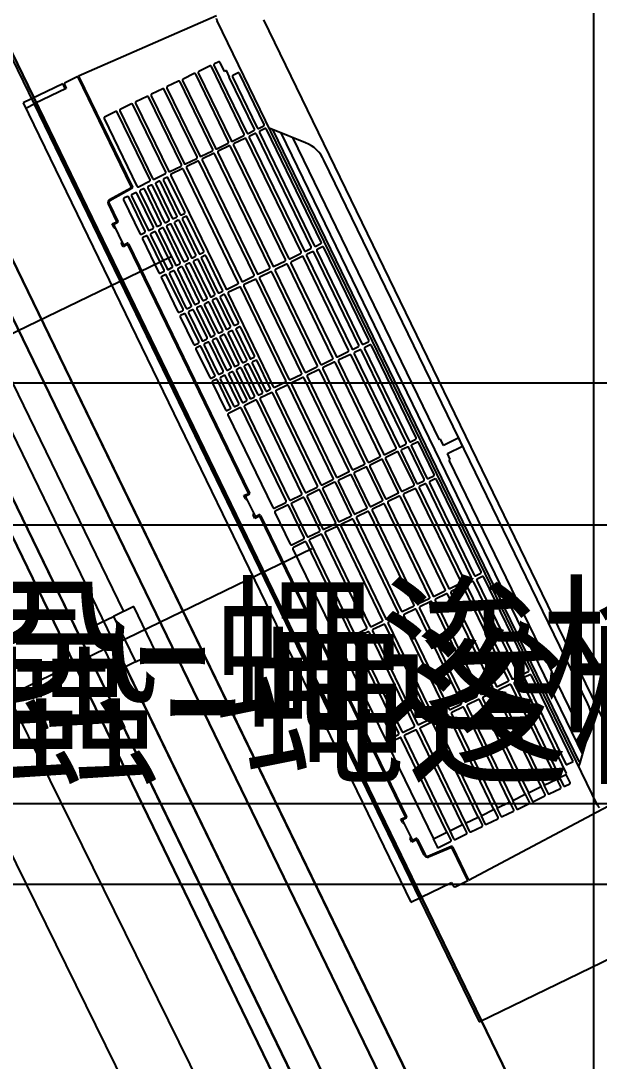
# Model space of a CAD drawing. Header units: metres. Extents: x 10908 to 27249, y 7268 to 22901.
# Drawn here: x 16860 to 17374, y 12930 to 13855 of the extents above; entities that cross this region are included whole.
import ezdxf

# ---------------------------------------------------------------- set-up
doc = ezdxf.new("R2010")
doc.units = ezdxf.units.M

msp = doc.modelspace()

# ---------------------------------------------------------------- linework, layer by layer
at = {"layer": '繝繝ｼ繧ｿ 001_1F'}
msp.add_line((15736.18, 15943.71), (19509.73, 8163.19), dxfattribs=at)
at = {"layer": '繝繝ｼ繧ｿ 001_2F'}
msp.add_line((18621.83, 9993.91), (16402.08, 14570.71), dxfattribs=at)
at = {"layer": '繝繝ｼ繧ｿ 001_R'}
msp.add_line((18364.25, 10525), (16638.59, 14083.07), dxfattribs=at)
at = {"layer": '繧ｫ繧ｿ繝ｭ繧ｰ驛ｨ蜩(螳ｶ蜈ｷ)_2F'}
for p, q in [((16743.61, 14044.42), (17267.27, 12964.71)), ((17267.27, 12964.71), (17807.13, 13226.54))]:
    msp.add_line(p, q, dxfattribs=at)
at = {"layer": '繧ｫ繧ｿ繝ｭ繧ｰ驛ｨ蜩(髮ｻ蛹冶｣ｽ蜩)_2F'}
for p, q in [((17033.77, 13859.22), (16911.22, 13805.49)), ((17372.54, 13157.3), (17034.35, 13854.61)), ((17399.24, 13188.78), (17075.82, 13855.64)), ((17028.05, 13814.55), (17018, 13809.68)), ((17058.42, 13753.92), (17029.26, 13814.03)), ((17031.52, 13815.27), (17060.75, 13755.01)), ((17035.77, 13818.3), (17031.95, 13816.44)), ((17040.87, 13809.67), (17036.97, 13817.72)), ((16910.57, 13805.17), (16899.73, 13799.92)), ((16957.94, 13707.5), (16910.57, 13805.17)), ((16911.22, 13805.49), (16959.03, 13706.92)), ((16911.98, 13803.94), (16911.33, 13803.59)), ((17003.66, 13801.63), (17032.83, 13741.49)), ((17014.1, 13807.79), (17004.04, 13802.91)), ((17044.47, 13747.15), (17015.31, 13807.27)), ((17017.61, 13808.39), (17046.78, 13748.26)), ((17042.58, 13810.49), (17040.87, 13809.67)), ((17045.41, 13804.65), (17042.58, 13810.49)), ((17045.09, 13804.49), (17045.41, 13804.65)), ((17067.46, 13758.37), (17045.09, 13804.49)), ((17047.99, 13804.94), (17070.02, 13759.5)), ((17052.99, 13808.32), (17048.42, 13806.1)), ((17076.16, 13762.61), (17054.27, 13807.76)), ((16897.28, 13798.73), (16862.02, 13781.63)), ((16900.28, 13794.63), (16872.29, 13781.05)), ((16899.46, 13794.23), (16897.28, 13798.73)), ((16898.98, 13797.33), (16900.28, 13794.63)), ((16986.22, 13794.26), (16976.16, 13789.39)), ((17016.58, 13733.63), (16987.43, 13793.74)), ((16989.72, 13794.87), (17018.88, 13734.73)), ((17000.16, 13801.02), (16990.1, 13796.15)), ((17030.52, 13740.39), (17001.37, 13800.51)), ((16972.28, 13787.5), (16962.22, 13782.62)), ((17002.64, 13726.87), (16973.49, 13786.98)), ((16975.78, 13788.1), (17004.94, 13727.97)), ((16862.02, 13781.63), (17206.58, 13071.19)), ((16864.2, 13777.13), (16872.29, 13781.05)), ((16872.29, 13781.05), (17214.67, 13075.11)), ((16944.4, 13773.98), (16934.34, 13769.1)), ((16947.9, 13774.58), (16977.06, 13714.44)), ((16958.34, 13780.74), (16948.28, 13775.86)), ((16988.7, 13720.1), (16959.55, 13780.22)), ((16961.84, 13781.34), (16991, 13721.21)), ((16933.96, 13767.82), (16963.12, 13707.68)), ((16974.76, 13713.34), (16945.61, 13773.46)), ((17061.98, 13754.55), (17067.1, 13757.04)), ((17071.24, 13759.06), (17075.81, 13761.27)), ((17071.98, 13755.47), (17120.78, 13654.85)), ((17076.98, 13758.86), (17072.42, 13756.64)), ((17126.91, 13657.98), (17078.26, 13758.3)), ((17083.47, 13758.12), (17080.65, 13759.24)), ((17113.05, 13746.3), (17083.47, 13758.12)), ((17083.47, 13758.12), (17355.97, 13196.24)), ((17048.02, 13747.76), (17058.04, 13752.62)), ((17059.03, 13750.2), (17049.37, 13745.52)), ((17109, 13649.14), (17060.24, 13749.68)), ((17062.93, 13751.09), (17111.73, 13650.46)), ((17068.12, 13754.58), (17063.36, 13752.27)), ((17118, 13653.63), (17069.32, 13754)), ((17091.05, 13755.09), (17359.15, 13202.29)), ((17231.98, 13482.13), (17101.65, 13750.86)), ((17020.13, 13734.24), (17030.15, 13739.09)), ((17034.07, 13741), (17044.09, 13745.86)), ((17035.03, 13737.47), (17083.8, 13636.91)), ((17045.07, 13743.43), (17035.41, 13738.75)), ((17095.04, 13642.37), (17046.28, 13742.91)), ((17048.99, 13744.24), (17097.76, 13643.68)), ((17006.19, 13727.48), (17016.21, 13732.33)), ((17017.18, 13729.9), (17007.53, 13725.22)), ((17067.15, 13628.85), (17018.4, 13729.38)), ((17021.09, 13730.7), (17069.86, 13630.15)), ((17031.12, 13736.66), (17021.47, 13731.98)), ((17081.09, 13635.61), (17032.34, 13736.14)), ((17363.79, 13247.47), (17129.33, 13730.72)), ((16978.31, 13713.95), (16988.33, 13718.81)), ((16992.25, 13720.71), (17002.27, 13725.57)), ((17003.24, 13723.14), (16993.59, 13718.46)), ((17053.21, 13622.09), (17004.45, 13722.62)), ((17007.15, 13723.94), (17055.92, 13623.39)), ((16964.37, 13707.19), (16974.38, 13712.05)), ((16979.74, 13709.45), (16994.36, 13679.31)), ((16982.8, 13712.04), (16980.12, 13710.73)), ((16998.63, 13681.37), (16984.02, 13711.51)), ((16986.71, 13712.83), (17001.33, 13682.69)), ((16989.77, 13715.41), (16987.09, 13714.11)), ((17005.6, 13684.75), (16990.98, 13714.89)), ((16993.21, 13717.18), (17041.98, 13616.63)), ((16938.7, 13695.68), (16957.6, 13706.22)), ((16958.69, 13705.64), (16939.03, 13694.67)), ((16961.89, 13701.89), (16958.76, 13700.37)), ((16977.72, 13671.23), (16963.1, 13701.37)), ((16965.8, 13702.69), (16980.41, 13672.55)), ((16968.86, 13705.27), (16966.18, 13703.97)), ((16984.69, 13674.61), (16970.07, 13704.75)), ((16972.77, 13706.07), (16987.38, 13675.93)), ((16975.83, 13708.65), (16973.15, 13707.35)), ((16991.66, 13677.99), (16977.04, 13708.13)), ((16944.91, 13676.93), (16937.67, 13691.85)), ((16938.35, 13692.12), (16946.03, 13676.29)), ((16951.16, 13695.61), (16965.78, 13665.45)), ((16954.61, 13698.35), (16951.55, 13696.88)), ((16970.37, 13667.69), (16955.77, 13697.81)), ((16958.35, 13699.13), (16972.99, 13668.95)), ((17002.57, 13682.2), (17005.25, 13683.5)), ((16940.99, 13674.15), (16944.48, 13675.61)), ((16942.44, 13671.16), (16940.99, 13674.15)), ((16942.8, 13672.51), (16950.65, 13656.32)), ((16945.64, 13675), (16943.18, 13673.8)), ((16981.66, 13672.06), (16984.34, 13673.36)), ((16988.63, 13675.44), (16991.31, 13676.74)), ((16992.68, 13673.92), (16989.99, 13672.62)), ((17008.51, 13643.26), (16993.89, 13673.4)), ((16995.6, 13678.82), (16998.28, 13680.12)), ((16996.58, 13674.72), (17011.2, 13644.58)), ((16999.65, 13677.3), (16996.97, 13676)), ((17015.48, 13646.64), (17000.86, 13676.78)), ((17003.55, 13678.1), (17018.17, 13647.96)), ((17006.62, 13680.68), (17003.94, 13679.38)), ((17022.45, 13650.02), (17007.83, 13680.16)), ((16967.03, 13664.96), (16970, 13666.4)), ((16971.45, 13663.62), (16968.39, 13662.15)), ((16987.22, 13632.96), (16972.61, 13663.08)), ((16974.23, 13668.46), (16977.37, 13669.98)), ((16975.2, 13664.4), (16989.84, 13634.22)), ((16978.74, 13667.16), (16975.6, 13665.64)), ((16994.57, 13636.5), (16979.95, 13666.64)), ((16982.64, 13667.96), (16997.26, 13637.82)), ((16985.71, 13670.54), (16983.02, 13669.24)), ((17001.54, 13639.88), (16986.92, 13670.02)), ((16989.61, 13671.34), (17004.23, 13641.2)), ((16950.82, 13653.88), (16949.37, 13656.87)), ((16954.13, 13655.73), (16950.82, 13653.88)), ((16951.91, 13655.82), (16954.37, 13657.01)), ((17062.08, 13435.33), (16955.42, 13655.25)), ((16955.62, 13656.51), (17063.2, 13434.7)), ((16968, 13660.88), (16982.63, 13630.72)), ((17122, 13654.4), (17126.57, 13656.62)), ((17127.98, 13653.7), (17123.42, 13651.49)), ((17012.45, 13644.09), (17015.13, 13645.39)), ((17019.41, 13647.47), (17022.1, 13648.77)), ((17023.45, 13645.97), (17020.77, 13644.67)), ((17039.28, 13615.31), (17024.66, 13645.45)), ((17099, 13643.19), (17108.62, 13647.85)), ((17110.01, 13645.07), (17100.36, 13640.39)), ((17151.3, 13561.91), (17111.22, 13644.55)), ((17112.96, 13650), (17117.65, 13652.28)), ((17113.93, 13645.94), (17154.04, 13563.23)), ((17119.05, 13649.4), (17114.35, 13647.12)), ((17160.31, 13566.39), (17120.32, 13648.85)), ((17122.98, 13650.32), (17163.08, 13567.63)), ((17169.21, 13570.76), (17129.26, 13653.14)), ((16991.08, 13633.72), (16994.21, 13635.24)), ((16998.5, 13637.32), (17001.19, 13638.62)), ((17002.54, 13635.83), (16999.86, 13634.53)), ((17018.37, 13605.17), (17003.75, 13635.31)), ((17005.47, 13640.7), (17008.16, 13642.01)), ((17006.45, 13636.63), (17021.07, 13606.49)), ((17009.51, 13639.21), (17006.83, 13637.91)), ((17025.34, 13608.55), (17010.72, 13638.69)), ((17013.42, 13640.01), (17028.04, 13609.87)), ((17016.49, 13642.59), (17013.8, 13641.29)), ((17032.32, 13611.93), (17017.7, 13642.07)), ((17020.39, 13643.39), (17035.01, 13613.25)), ((17085.04, 13636.42), (17094.66, 13641.08)), ((17096.05, 13638.3), (17086.4, 13633.62)), ((17137.34, 13555.14), (17097.26, 13637.78)), ((17099.98, 13639.11), (17140.07, 13556.45)), ((16983.87, 13630.23), (16986.84, 13631.67)), ((16984.84, 13626.16), (16999.46, 13596)), ((16988.29, 13628.91), (16985.23, 13627.43)), ((17004.05, 13598.25), (16989.45, 13628.37)), ((16992.03, 13629.69), (17006.67, 13599.5)), ((16995.57, 13632.45), (16992.44, 13630.93)), ((17011.4, 13601.79), (16996.78, 13631.93)), ((16999.48, 13633.25), (17014.1, 13603.1)), ((17057.16, 13622.89), (17066.78, 13627.56)), ((17071.1, 13629.66), (17080.72, 13634.32)), ((17082.11, 13631.54), (17072.46, 13626.86)), ((17123.4, 13548.38), (17083.32, 13631.02)), ((17086.02, 13632.34), (17126.11, 13549.68)), ((17043.22, 13616.13), (17052.83, 13620.8)), ((17054.23, 13618.02), (17044.58, 13613.34)), ((17095.52, 13534.86), (17055.44, 13617.5)), ((17058.13, 13618.82), (17098.22, 13536.16)), ((17068.17, 13624.78), (17058.52, 13620.1)), ((17109.46, 13541.62), (17069.38, 13624.26)), ((17072.07, 13625.58), (17112.16, 13542.92)), ((17022.31, 13605.99), (17024.99, 13607.29)), ((17029.28, 13609.37), (17031.96, 13610.67)), ((17033.32, 13607.88), (17030.64, 13606.58)), ((17046.26, 13583.17), (17034.53, 13607.36)), ((17036.25, 13612.75), (17038.93, 13614.05)), ((17037.22, 13608.68), (17048.96, 13584.47)), ((17040.29, 13611.26), (17037.61, 13609.96)), ((17053.23, 13586.55), (17041.5, 13610.74)), ((17044.19, 13612.06), (17084.28, 13529.4)), ((17007.92, 13599.01), (17011.05, 13600.53)), ((17015.34, 13602.61), (17018.02, 13603.91)), ((17016.31, 13598.53), (17028.05, 13574.33)), ((17019.38, 13601.12), (17016.7, 13599.81)), ((17032.32, 13576.41), (17020.59, 13600.59)), ((17023.28, 13601.92), (17035.02, 13577.71)), ((17026.35, 13604.5), (17023.67, 13603.2)), ((17039.29, 13579.79), (17027.56, 13603.98)), ((17030.25, 13605.3), (17041.99, 13581.09)), ((17000.71, 13595.52), (17003.68, 13596.96)), ((17001.62, 13591.56), (17013.42, 13567.22)), ((17005.17, 13594.3), (17001.86, 13592.73)), ((17018.04, 13569.42), (17006.24, 13593.74)), ((17008.87, 13594.97), (17020.63, 13570.72)), ((17012.38, 13597.72), (17009.14, 13596.15)), ((17025.37, 13572.98), (17013.61, 13597.23)), ((17043.24, 13580.59), (17045.97, 13581.92)), ((17050.21, 13583.97), (17052.94, 13585.3)), ((17051.16, 13579.94), (17063.36, 13554.79)), ((17054.24, 13582.48), (17051.56, 13581.18)), ((17067.62, 13556.87), (17055.45, 13581.96)), ((17021.87, 13570.23), (17025.01, 13571.75)), ((17029.3, 13573.83), (17032.03, 13575.16)), ((17033.33, 13572.34), (17030.65, 13571.04)), ((17046.71, 13546.73), (17034.54, 13571.82)), ((17036.27, 13577.21), (17039, 13578.54)), ((17037.22, 13573.18), (17049.42, 13548.03)), ((17040.3, 13575.72), (17037.62, 13574.42)), ((17053.68, 13550.11), (17041.52, 13575.2)), ((17044.19, 13576.56), (17056.39, 13551.41)), ((17047.27, 13579.1), (17044.59, 13577.8)), ((17060.65, 13553.49), (17048.48, 13578.58)), ((17014.67, 13566.74), (17017.67, 13568.19)), ((17015.53, 13562.88), (17027.87, 13537.43)), ((17018.96, 13565.47), (17015.99, 13564.03)), ((17032.45, 13539.71), (17020.2, 13564.96)), ((17022.78, 13566.29), (17035.04, 13541.02)), ((17026.37, 13568.96), (17023.24, 13567.44)), ((17039.74, 13543.36), (17027.58, 13568.44)), ((17030.25, 13569.8), (17042.45, 13544.65)), ((17155.26, 13562.77), (17159.96, 13565.05)), ((17161.45, 13562.21), (17156.51, 13559.82)), ((17202.39, 13479.62), (17162.62, 13561.63)), ((17164.3, 13567.18), (17168.87, 13569.4)), ((17165.3, 13563.04), (17205.16, 13480.86)), ((17170.29, 13566.48), (17165.71, 13564.28)), ((17211.3, 13483.99), (17171.56, 13565.92)), ((17057.63, 13550.92), (17060.31, 13552.22)), ((17064.6, 13554.3), (17067.28, 13555.6)), ((17068.64, 13552.81), (17065.96, 13551.5)), ((17081.58, 13528.1), (17069.85, 13552.28)), ((17127.35, 13549.19), (17136.97, 13553.85)), ((17141.31, 13555.96), (17150.92, 13560.62)), ((17142.3, 13551.9), (17182.17, 13469.69)), ((17152.3, 13557.85), (17142.69, 13553.18)), ((17193.42, 13475.13), (17153.55, 13557.34)), ((17156.25, 13558.66), (17196.12, 13476.46)), ((17043.69, 13544.16), (17046.37, 13545.46)), ((17047.73, 13542.66), (17045.04, 13541.36)), ((17050.66, 13547.54), (17053.34, 13548.84)), ((17051.63, 13543.46), (17063.37, 13519.25)), ((17054.7, 13546.04), (17052.01, 13544.74)), ((17067.64, 13521.34), (17055.91, 13545.52)), ((17058.6, 13546.84), (17070.34, 13522.63)), ((17061.67, 13549.42), (17058.98, 13548.12)), ((17074.61, 13524.72), (17062.88, 13548.9)), ((17065.57, 13550.22), (17077.31, 13526.02)), ((17113.41, 13542.43), (17123.02, 13547.09)), ((17124.38, 13544.3), (17114.76, 13539.64)), ((17165.5, 13461.59), (17125.63, 13543.8)), ((17128.32, 13545.12), (17168.19, 13462.91)), ((17138.32, 13551.06), (17128.7, 13546.4)), ((17179.44, 13468.35), (17139.57, 13550.56)), ((17029.13, 13536.95), (17032.13, 13538.4)), ((17033.52, 13535.85), (17030.2, 13534.28)), ((17046.39, 13510.97), (17034.59, 13535.29)), ((17036.29, 13540.53), (17039.39, 13542.03)), ((17037.22, 13536.51), (17048.98, 13512.27)), ((17040.73, 13539.27), (17037.49, 13537.7)), ((17053.72, 13514.52), (17041.96, 13538.78)), ((17044.66, 13540.08), (17056.4, 13515.87)), ((17060.67, 13517.96), (17048.94, 13542.14)), ((17085.53, 13528.9), (17095.14, 13533.57)), ((17099.47, 13535.66), (17109.08, 13540.33)), ((17110.43, 13537.54), (17100.82, 13532.88)), ((17151.55, 13454.83), (17111.68, 13537.04)), ((17114.38, 13538.36), (17154.25, 13456.15)), ((17029.97, 13533.11), (17041.77, 13508.77)), ((17082.55, 13524.02), (17072.94, 13519.36)), ((17078.56, 13525.52), (17081.29, 13526.85)), ((17086.5, 13524.84), (17126.37, 13442.62)), ((17096.49, 13530.78), (17086.88, 13526.12)), ((17137.61, 13448.07), (17097.74, 13530.28)), ((17100.43, 13531.59), (17140.3, 13449.38)), ((17057.65, 13515.38), (17060.38, 13516.71)), ((17068.61, 13517.26), (17059, 13512.59)), ((17064.62, 13518.76), (17067.35, 13520.09)), ((17109.73, 13434.54), (17069.86, 13516.75)), ((17071.59, 13522.14), (17074.32, 13523.47)), ((17072.55, 13518.07), (17112.43, 13435.86)), ((17123.67, 13441.3), (17083.8, 13523.51)), ((17043.02, 13508.29), (17046.02, 13509.74)), ((17054.67, 13510.5), (17044.37, 13505.5)), ((17050.22, 13511.78), (17053.36, 13513.3)), ((17095.78, 13427.8), (17055.89, 13510.05)), ((17058.61, 13511.31), (17098.49, 13429.1)), ((17043.98, 13504.23), (17083.86, 13421.99)), ((17197.35, 13476), (17202.04, 13478.28)), ((17206.39, 13480.41), (17210.95, 13482.64)), ((17212.47, 13480.05), (17207.45, 13477.61)), ((17227.34, 13451.45), (17213.74, 13479.49)), ((17232.93, 13482.59), (17231.98, 13482.13)), ((17235.55, 13477.19), (17232.93, 13482.59)), ((17249.1, 13483.77), (17235.55, 13477.19)), ((17252.59, 13476.57), (17249.1, 13483.77)), ((17183.42, 13469.2), (17193.03, 13473.86)), ((17194.54, 13471.4), (17184.44, 13466.5)), ((17209.39, 13442.63), (17195.7, 13470.86)), ((17197.96, 13472.11), (17211.72, 13443.73)), ((17203.53, 13475.73), (17198.26, 13473.17)), ((17218.42, 13447.1), (17204.8, 13475.18)), ((17207.02, 13476.44), (17220.75, 13448.11)), ((17239.04, 13470), (17252.59, 13476.57)), ((17241.66, 13464.6), (17239.04, 13470)), ((17155.5, 13455.65), (17165.11, 13460.32)), ((17169.43, 13462.42), (17179.05, 13467.08)), ((17180.59, 13464.63), (17170.48, 13459.73)), ((17195.44, 13435.86), (17181.75, 13464.09)), ((17184.05, 13465.22), (17197.75, 13436.97)), ((17240.7, 13464.14), (17241.66, 13464.6)), ((17362.39, 13213.24), (17240.7, 13464.14)), ((17141.55, 13448.89), (17151.16, 13453.55)), ((17152.71, 13451.11), (17142.6, 13446.21)), ((17167.56, 13422.34), (17153.87, 13450.57)), ((17156.16, 13451.69), (17169.86, 13423.44)), ((17166.65, 13457.87), (17156.54, 13452.97)), ((17181.5, 13429.1), (17167.81, 13457.33)), ((17170.1, 13458.45), (17183.8, 13430.2)), ((17221.98, 13447.66), (17226.99, 13450.1)), ((17127.61, 13442.13), (17137.23, 13446.79)), ((17138.77, 13444.35), (17128.66, 13439.45)), ((17153.62, 13415.58), (17139.93, 13443.8)), ((17142.22, 13444.93), (17155.92, 13416.68)), ((17199, 13436.48), (17209.01, 13441.34)), ((17212.95, 13443.27), (17218.07, 13445.75)), ((17219.25, 13443.05), (17214.3, 13440.65)), ((17260.19, 13360.46), (17220.41, 13442.47)), ((17223.1, 13443.88), (17262.96, 13361.69)), ((17228.08, 13447.31), (17223.51, 13445.11)), ((17269.09, 13364.82), (17229.35, 13446.75)), ((17058.16, 13432.56), (17061.66, 13434.02)), ((17059.61, 13429.57), (17058.16, 13432.56)), ((17062.82, 13433.41), (17060.36, 13432.21)), ((17099.73, 13428.61), (17109.35, 13433.27)), ((17113.67, 13435.37), (17123.29, 13440.03)), ((17124.83, 13437.59), (17114.72, 13432.69)), ((17139.68, 13408.82), (17125.99, 13437.04)), ((17128.28, 13438.17), (17141.98, 13409.92)), ((17185.04, 13429.71), (17195.06, 13434.57)), ((17196.11, 13431.9), (17186.5, 13427.24)), ((17200.1, 13432.74), (17239.97, 13350.53)), ((17210.09, 13438.68), (17200.48, 13434.02)), ((17251.22, 13355.97), (17211.34, 13438.18)), ((17214.05, 13439.5), (17253.91, 13357.29)), ((17059.97, 13430.92), (17067.82, 13414.73)), ((17085.1, 13421.51), (17095.4, 13426.51)), ((17096.86, 13424.03), (17086.09, 13418.8)), ((17111.8, 13395.3), (17098.08, 13423.57)), ((17100.4, 13424.65), (17114.1, 13396.4)), ((17110.89, 13430.82), (17100.78, 13425.93)), ((17125.74, 13402.06), (17112.05, 13430.28)), ((17114.34, 13431.41), (17128.04, 13403.16)), ((17171.1, 13422.95), (17181.12, 13427.81)), ((17182.17, 13425.14), (17172.56, 13420.48)), ((17223.29, 13342.43), (17183.42, 13424.64)), ((17186.11, 13425.96), (17225.99, 13343.74)), ((17237.23, 13349.19), (17197.36, 13431.4)), ((17067.99, 13412.29), (17066.54, 13415.28)), ((17071.3, 13414.13), (17067.99, 13412.29)), ((17069.08, 13414.23), (17071.54, 13415.42)), ((17201.65, 13147.56), (17072.6, 13413.65)), ((17072.79, 13414.92), (17202.77, 13146.93)), ((17085.66, 13417.62), (17099.41, 13389.27)), ((17143.22, 13409.43), (17153.24, 13414.29)), ((17157.16, 13416.19), (17167.18, 13421.05)), ((17168.23, 13418.37), (17158.61, 13413.71)), ((17209.35, 13335.66), (17169.47, 13417.87)), ((17172.17, 13419.19), (17212.05, 13336.98)), ((17129.28, 13402.67), (17139.3, 13407.53)), ((17140.35, 13404.85), (17130.73, 13400.19)), ((17181.47, 13322.14), (17141.6, 13404.35)), ((17144.29, 13405.67), (17184.16, 13323.46)), ((17154.29, 13411.62), (17144.67, 13406.95)), ((17195.41, 13328.9), (17155.54, 13411.11)), ((17158.23, 13412.43), (17198.1, 13330.22)), ((17115.34, 13395.91), (17125.36, 13400.76)), ((17126.41, 13398.09), (17116.79, 13393.43)), ((17167.53, 13315.38), (17127.66, 13397.59)), ((17130.35, 13398.91), (17170.22, 13316.7)), ((17100.65, 13388.78), (17111.42, 13394)), ((17112.47, 13391.33), (17102.16, 13386.33)), ((17153.58, 13308.64), (17113.69, 13390.88)), ((17116.41, 13392.15), (17156.28, 13309.94)), ((17101.77, 13385.06), (17141.66, 13302.83)), ((17255.14, 13356.83), (17259.84, 13359.11)), ((17264.18, 13361.25), (17268.74, 13363.47)), ((17270.29, 13360.57), (17265.61, 13358.3)), ((17311.43, 13277.52), (17271.36, 13360.12)), ((17241.21, 13350.03), (17250.83, 13354.7)), ((17252.18, 13351.9), (17242.57, 13347.24)), ((17293.51, 13268.76), (17253.43, 13351.4)), ((17256.13, 13352.72), (17296.22, 13270.06)), ((17261.23, 13356.23), (17256.54, 13353.95)), ((17302.49, 13273.23), (17262.5, 13355.68)), ((17265.16, 13357.15), (17305.26, 13274.46)), ((17213.29, 13336.49), (17222.9, 13341.15)), ((17227.23, 13343.25), (17236.84, 13347.91)), ((17228.18, 13339.21), (17268.29, 13256.51)), ((17238.2, 13345.12), (17228.59, 13340.46)), ((17279.53, 13261.98), (17239.45, 13344.61)), ((17242.17, 13346), (17282.28, 13263.3)), ((17199.34, 13329.73), (17208.96, 13334.39)), ((17210.32, 13331.6), (17200.7, 13326.93)), ((17251.65, 13248.45), (17211.57, 13331.09)), ((17214.24, 13332.45), (17254.35, 13249.75)), ((17224.26, 13338.36), (17214.65, 13333.69)), ((17265.59, 13255.22), (17225.51, 13337.85)), ((17171.47, 13316.21), (17181.08, 13320.87)), ((17185.41, 13322.97), (17195.02, 13327.63)), ((17196.38, 13324.83), (17186.76, 13320.17)), ((17237.71, 13241.69), (17197.63, 13324.33)), ((17200.3, 13325.69), (17240.41, 13242.99)), ((17157.53, 13309.44), (17167.14, 13314.11)), ((17168.5, 13311.31), (17158.88, 13306.65)), ((17172.42, 13312.17), (17212.53, 13229.47)), ((17182.44, 13318.07), (17172.82, 13313.41)), ((17223.76, 13234.93), (17183.69, 13317.57)), ((17186.36, 13318.93), (17226.47, 13236.23)), ((17142.9, 13302.35), (17153.2, 13307.35)), ((17154.59, 13304.57), (17144.25, 13299.55)), ((17195.88, 13221.41), (17155.8, 13304.05)), ((17158.48, 13305.41), (17198.59, 13222.71)), ((17209.82, 13228.17), (17169.75, 13310.81)), ((17143.82, 13298.37), (17183.96, 13215.61)), ((17306.49, 13274.02), (17311.06, 13276.23)), ((17283.52, 13262.8), (17293.13, 13267.47)), ((17297.45, 13269.6), (17302.14, 13271.88)), ((17298.4, 13265.59), (17338.99, 13181.9)), ((17303.54, 13269), (17298.84, 13266.73)), ((17345.05, 13185.46), (17304.81, 13268.45)), ((17307.49, 13269.86), (17344.76, 13193.03)), ((17312.48, 13273.3), (17307.9, 13271.1)), ((17350.96, 13196.03), (17313.75, 13272.74)), ((17269.54, 13256.02), (17279.15, 13260.68)), ((17280.54, 13257.9), (17270.89, 13253.22)), ((17322.29, 13173.8), (17281.76, 13257.38)), ((17284.46, 13258.71), (17325, 13175.11)), ((17294.5, 13264.67), (17284.84, 13259.99)), ((17336.25, 13180.57), (17295.71, 13264.15)), ((17241.65, 13242.5), (17251.27, 13247.16)), ((17255.6, 13249.26), (17265.21, 13253.92)), ((17266.61, 13251.14), (17256.95, 13246.46)), ((17308.35, 13167.04), (17267.82, 13250.62)), ((17270.51, 13251.94), (17311.05, 13168.35)), ((17227.71, 13235.74), (17237.33, 13240.4)), ((17238.72, 13237.62), (17229.07, 13232.94)), ((17242.63, 13238.42), (17283.17, 13154.82)), ((17252.66, 13244.38), (17243.01, 13239.7)), ((17294.41, 13160.28), (17253.87, 13243.86)), ((17256.57, 13245.18), (17297.11, 13161.59)), ((17213.77, 13228.98), (17223.39, 13233.64)), ((17224.78, 13230.86), (17215.13, 13226.18)), ((17266.53, 13146.75), (17225.99, 13230.34)), ((17228.69, 13231.66), (17269.23, 13148.06)), ((17280.47, 13153.51), (17239.93, 13237.1)), ((17185.2, 13215.12), (17195.54, 13220.13)), ((17199.83, 13222.21), (17209.45, 13226.88)), ((17210.84, 13224.1), (17201.19, 13219.42)), ((17252.59, 13139.99), (17212.05, 13223.58)), ((17214.75, 13224.9), (17255.29, 13141.3)), ((17356.97, 13194.93), (17365.83, 13224.86)), ((17186.17, 13211.04), (17226.72, 13127.44)), ((17196.86, 13217.32), (17186.59, 13212.34)), ((17238.65, 13133.23), (17198.11, 13216.82)), ((17200.8, 13218.14), (17241.35, 13134.54)), ((17344.76, 13193.03), (17350.96, 13196.03)), ((17355.97, 13196.24), (17356.27, 13196.38)), ((17355.98, 13191.56), (17356.97, 13194.93)), ((17356.27, 13196.38), (17356.97, 13194.93)), ((17338.76, 13181.78), (17344.7, 13184.66)), ((17338.76, 13181.78), (17342.24, 13174.61)), ((17344.47, 13185.14), (17345.05, 13185.46)), ((17348.13, 13177.57), (17344.47, 13185.14)), ((17311.05, 13168.35), (17322.29, 13173.8)), ((17322.5, 13173.9), (17322.29, 13173.8)), ((17325.95, 13166.76), (17322.5, 13173.9)), ((17325, 13175.11), (17324.8, 13175.01)), ((17324.8, 13175.01), (17328.26, 13167.87)), ((17325, 13175.11), (17336.25, 13180.57)), ((17336.45, 13180.66), (17336.25, 13180.57)), ((17339.91, 13173.53), (17336.45, 13180.66)), ((17343.47, 13174.16), (17347.78, 13176.25)), ((17257.96, 13090.56), (17400.97, 13166.81)), ((17297.11, 13161.59), (17308.35, 13167.04)), ((17308.56, 13167.14), (17308.35, 13167.04)), ((17312.02, 13160), (17308.56, 13167.14)), ((17311.05, 13168.35), (17310.85, 13168.25)), ((17310.85, 13168.25), (17314.31, 13161.11)), ((17315.54, 13160.61), (17325.61, 13165.5)), ((17329.49, 13167.38), (17339.56, 13172.26)), ((17282.97, 13154.72), (17294.61, 13160.37)), ((17282.97, 13154.72), (17286.43, 13147.58)), ((17298.07, 13153.24), (17294.61, 13160.37)), ((17297.11, 13161.59), (17296.91, 13161.49)), ((17296.91, 13161.49), (17300.37, 13154.35)), ((17301.6, 13153.85), (17311.67, 13158.73)), ((17197.73, 13144.79), (17201.22, 13146.24)), ((17199.18, 13141.8), (17197.73, 13144.79)), ((17202.38, 13145.63), (17199.92, 13144.44)), ((17255.29, 13141.3), (17266.53, 13146.75)), ((17266.73, 13146.85), (17266.53, 13146.75)), ((17270.19, 13139.72), (17266.73, 13146.85)), ((17269.03, 13147.96), (17280.67, 13153.61)), ((17269.03, 13147.96), (17272.49, 13140.82)), ((17273.72, 13140.33), (17283.79, 13145.21)), ((17284.13, 13146.48), (17280.67, 13153.61)), ((17287.66, 13147.09), (17297.73, 13151.97)), ((17199.54, 13143.14), (17207.39, 13126.96)), ((17241.35, 13134.54), (17252.59, 13139.99)), ((17252.79, 13140.09), (17252.59, 13139.99)), ((17256.25, 13132.96), (17252.79, 13140.09)), ((17255.29, 13141.3), (17255.09, 13141.2)), ((17255.09, 13141.2), (17258.55, 13134.06)), ((17259.78, 13133.57), (17269.85, 13138.45)), ((17207.56, 13124.52), (17206.11, 13127.51)), ((17210.87, 13126.36), (17207.56, 13124.52)), ((17208.65, 13126.46), (17211.11, 13127.65)), ((17212.36, 13127.15), (17219.17, 13113.12)), ((17226.72, 13127.44), (17226.45, 13127.32)), ((17226.45, 13127.32), (17229.92, 13120.17)), ((17226.72, 13127.44), (17238.65, 13133.23)), ((17238.85, 13133.33), (17238.65, 13133.23)), ((17242.31, 13126.2), (17238.85, 13133.33)), ((17241.35, 13134.54), (17241.15, 13134.44)), ((17241.15, 13134.44), (17244.61, 13127.3)), ((17245.84, 13126.8), (17255.91, 13131.69)), ((17218.53, 13112.75), (17212.17, 13125.88)), ((17221.59, 13112.07), (17242.38, 13120.72)), ((17242.16, 13119.5), (17222.17, 13111.19)), ((17231.16, 13119.69), (17241.97, 13124.93)), ((17257.31, 13090.24), (17243.37, 13118.98)), ((17243.59, 13120.2), (17257.96, 13090.56)), ((17246.46, 13084.98), (17257.31, 13090.24)), ((17256.54, 13091.82), (17257.21, 13092.11)), ((17206.58, 13071.19), (17242.59, 13088.65)), ((17242.59, 13088.65), (17243.96, 13085.95))]:
    msp.add_line(p, q, dxfattribs=at)
for centre, radius, start, end in [((17047.95, 13860.87), 14.98, -164.96875, -155.28908), ((17028.38, 13813.65), 0.962, 23.63953, 110.07463), ((17032.31, 13815.64), 0.877, 114.16644, -154.39657), ((17036.05, 13817.33), 1, 22.90771, 105.87952), ((17004.49, 13802.08), 0.945, 118.26073, -151.63857), ((17014.43, 13806.88), 0.962, 23.63953, 110.07463), ((17018.44, 13808.84), 0.945, 118.26073, -151.63857), ((17048.78, 13805.31), 0.873, 113.85395, -155.07616), ((17053.34, 13807.38), 1, 22.4007, 110.13102), ((16900.66, 13798.24), 1.92, 118.93919, -151.62738), ((16986.55, 13793.36), 0.962, 23.63953, 110.07463), ((16990.55, 13795.31), 0.945, 118.26073, -151.63857), ((17000.49, 13800.12), 0.962, 23.63953, 110.07463), ((16972.61, 13786.6), 0.962, 23.63953, 110.07463), ((16976.61, 13788.55), 0.945, 118.26073, -151.63857), ((16944.73, 13773.08), 0.962, 23.63953, 110.07463), ((16948.73, 13775.03), 0.945, 118.26073, -151.63857), ((16958.67, 13779.84), 0.962, 23.63953, 110.07463), ((16962.67, 13781.79), 0.945, 118.26073, -151.63857), ((16934.79, 13768.27), 0.945, 118.26073, -151.63857), ((17066.59, 13757.89), 0.993, -58.96106, 29.00822), ((17070.85, 13759.88), 0.911, -155.76449, -64.50679), ((17072.77, 13755.84), 0.873, 113.85395, -155.07616), ((17075.25, 13762.13), 1.03, -57.01251, 27.65698), ((17077.33, 13757.91), 1, 22.4007, 110.13102), ((17043.63, 13746.69), 0.955, -61.17129, 28.54078), ((17047.65, 13748.63), 0.945, -156.61465, -66.51396), ((17057.58, 13753.46), 0.955, -61.17129, 28.54078), ((17059.36, 13749.3), 0.959, 23.31629, 110.16726), ((17061.59, 13755.38), 0.922, -155.8879, -65.11708), ((17063.72, 13751.47), 0.876, 114.1033, -154.33342), ((17068.4, 13753.61), 1, 22.90771, 105.87952), ((17101.33, 13717.77), 30.85, 24.83327, 67.67712), ((17029.69, 13739.93), 0.955, -61.17129, 28.54078), ((17031.45, 13735.76), 0.959, 23.31629, 110.16726), ((17033.69, 13741.87), 0.945, -156.61465, -66.51396), ((17035.86, 13737.91), 0.941, 118.08424, -151.46249), ((17045.4, 13742.53), 0.959, 23.31629, 110.16726), ((17049.82, 13744.68), 0.941, 118.08424, -151.46249), ((17005.81, 13728.34), 0.945, -156.61465, -66.51396), ((17015.75, 13733.17), 0.955, -61.17129, 28.54078), ((17017.51, 13729), 0.959, 23.31629, 110.16726), ((17019.75, 13735.1), 0.945, -156.61465, -66.51396), ((17021.92, 13731.15), 0.941, 118.08424, -151.46249), ((16987.86, 13719.65), 0.955, -61.17129, 28.54078), ((16991.87, 13721.58), 0.945, -156.61465, -66.51396), ((16994.03, 13717.63), 0.941, 118.08424, -151.46249), ((17001.81, 13726.41), 0.955, -61.17129, 28.54078), ((17003.57, 13722.24), 0.959, 23.31629, 110.16726), ((17007.97, 13724.39), 0.941, 118.08424, -151.46249), ((16973.92, 13712.89), 0.955, -61.17129, 28.54078), ((16977.93, 13714.82), 0.945, -156.61465, -66.51396), ((16980.57, 13709.9), 0.941, 118.08424, -151.46249), ((16983.14, 13711.14), 0.957, 23.20618, 110.27738), ((16987.53, 13713.28), 0.941, 118.08424, -151.46249), ((16990.1, 13714.52), 0.957, 23.20618, 110.27738), ((16957.09, 13707.04), 0.963, -58.26304, 28.21318), ((16959.19, 13699.54), 0.938, 117.9295, -153.85997), ((16958.18, 13706.46), 0.963, -58.26304, 28.21318), ((16962.22, 13700.99), 0.957, 23.20618, 110.27738), ((16963.99, 13708.06), 0.945, -156.61465, -66.51396), ((16966.62, 13703.14), 0.941, 118.08424, -151.46249), ((16969.19, 13704.37), 0.957, 23.20618, 110.27738), ((16973.59, 13706.52), 0.941, 118.08424, -151.46249), ((16976.16, 13707.75), 0.957, 23.20618, 110.27738), ((16940.22, 13693.22), 2.89, 121.81377, -151.80582), ((16940.05, 13693.04), 1.93, 121.85211, -151.81527), ((16951.99, 13696.05), 0.941, 117.90486, -152.21457), ((16954.88, 13697.43), 0.966, 23.49924, 106.44802), ((16997.78, 13680.94), 0.959, -58.40363, 27.08949), ((17002.19, 13683.06), 0.945, -156.72306, -66.52093), ((17004.75, 13684.32), 0.959, -58.40363, 27.08949), ((16943.64, 13672.96), 0.958, 118.63472, -151.60883), ((16944.07, 13676.47), 0.953, -64.54159, 28.6125), ((16945.18, 13675.84), 0.958, -61.36528, 28.39117), ((16981.28, 13672.92), 0.945, -156.72306, -66.52093), ((16983.84, 13674.17), 0.959, -58.40363, 27.08949), ((16988.25, 13676.3), 0.945, -156.72306, -66.52093), ((16990.44, 13671.79), 0.941, 118.08424, -151.46249), ((16990.81, 13677.55), 0.959, -58.40363, 27.08949), ((16993.01, 13673.02), 0.957, 23.20618, 110.27738), ((16995.23, 13679.69), 0.945, -156.72306, -66.52093), ((16997.41, 13675.17), 0.941, 118.08424, -151.46249), ((16999.98, 13676.4), 0.957, 23.20618, 110.27738), ((17004.38, 13678.55), 0.941, 118.08424, -151.46249), ((17006.95, 13679.78), 0.957, 23.20618, 110.27738), ((16943.32, 13671.54), 0.96, -156.64059, -66.94879), ((16966.65, 13665.82), 0.944, -156.46492, -66.31668), ((16969.54, 13667.24), 0.953, -61.2254, 28.65234), ((16971.73, 13662.7), 0.966, 23.49924, 106.44802), ((16973.86, 13669.32), 0.944, -156.72734, -66.45915), ((16976.04, 13664.81), 0.938, 117.9295, -153.85997), ((16976.87, 13670.79), 0.957, -58.51078, 27.19664), ((16979.07, 13666.26), 0.957, 23.20618, 110.27738), ((16983.47, 13668.41), 0.941, 118.08424, -151.46249), ((16986.04, 13669.64), 0.957, 23.20618, 110.27738), ((16950.21, 13657.33), 0.959, 118.69193, -151.66604), ((16951.53, 13656.7), 0.958, -156.6444, -66.88795), ((16954.55, 13654.87), 0.953, 23.13427, 116.28836), ((16954.74, 13656.13), 0.958, 23.3556, 113.11205), ((16968.83, 13661.31), 0.941, 117.90486, -152.21457), ((17117.11, 13653.14), 1.02, -57.86905, 28.66702), ((17121.61, 13655.23), 0.911, -155.76449, -64.50679), ((17126.01, 13657.48), 1.03, -56.95246, 28.60681), ((17128.33, 13652.76), 1, 22.4007, 110.13102), ((17012.07, 13644.95), 0.945, -156.72306, -66.52093), ((17014.63, 13646.2), 0.959, -58.40363, 27.08949), ((17019.04, 13648.33), 0.945, -156.72306, -66.52093), ((17021.21, 13643.84), 0.941, 118.08424, -151.46249), ((17021.59, 13649.58), 0.959, -58.40363, 27.08949), ((17023.78, 13645.07), 0.957, 23.20618, 110.27738), ((17108.16, 13648.69), 0.953, -61.2254, 28.65234), ((17110.34, 13644.17), 0.959, 23.31629, 110.16726), ((17112.57, 13650.83), 0.917, -156.07967, -64.80482), ((17114.73, 13646.32), 0.888, 114.90519, -154.67795), ((17119.4, 13648.47), 0.992, 22.57899, 110.81612), ((17123.77, 13650.69), 0.873, 113.85395, -155.07616), ((16993.72, 13636.06), 0.957, -58.51078, 27.19664), ((16998.13, 13638.19), 0.945, -156.72306, -66.52093), ((17000.68, 13639.44), 0.959, -58.40363, 27.08949), ((17002.87, 13634.93), 0.957, 23.20618, 110.27738), ((17005.1, 13641.57), 0.945, -156.72306, -66.52093), ((17007.27, 13637.08), 0.941, 118.08424, -151.46249), ((17007.65, 13642.82), 0.959, -58.40363, 27.08949), ((17009.84, 13638.31), 0.957, 23.20618, 110.27738), ((17014.25, 13640.46), 0.941, 118.08424, -151.46249), ((17016.82, 13641.69), 0.957, 23.20618, 110.27738), ((17080.26, 13635.15), 0.953, -61.2254, 28.65234), ((17084.67, 13637.28), 0.945, -156.72306, -66.52093), ((17094.2, 13641.92), 0.953, -61.2254, 28.65234), ((17096.38, 13637.4), 0.959, 23.31629, 110.16726), ((17098.63, 13644.05), 0.945, -156.72306, -66.52093), ((17100.8, 13639.56), 0.941, 118.08424, -151.46249), ((16983.49, 13631.09), 0.944, -156.46492, -66.31668), ((16985.67, 13626.6), 0.941, 117.90486, -152.21457), ((16986.38, 13632.5), 0.953, -61.2254, 28.65234), ((16988.56, 13627.98), 0.966, 23.49924, 106.44802), ((16990.7, 13634.59), 0.944, -156.72734, -66.45915), ((16992.88, 13630.1), 0.938, 117.9295, -153.85997), ((16995.9, 13631.55), 0.957, 23.20618, 110.27738), ((17000.3, 13633.7), 0.941, 118.08424, -151.46249), ((17066.32, 13628.39), 0.953, -61.2254, 28.65234), ((17070.72, 13630.52), 0.945, -156.72306, -66.52093), ((17072.9, 13626.03), 0.941, 118.08424, -151.46249), ((17082.44, 13630.64), 0.959, 23.31629, 110.16726), ((17086.84, 13632.79), 0.941, 118.08424, -151.46249), ((17042.84, 13617), 0.945, -156.72306, -66.52093), ((17052.38, 13621.63), 0.953, -61.2254, 28.65234), ((17054.56, 13617.12), 0.959, 23.31629, 110.16726), ((17056.78, 13623.76), 0.945, -156.72306, -66.52093), ((17058.96, 13619.27), 0.941, 118.08424, -151.46249), ((17068.5, 13623.88), 0.959, 23.31629, 110.16726), ((17024.49, 13608.11), 0.959, -58.40363, 27.08949), ((17028.91, 13610.24), 0.945, -156.72306, -66.52093), ((17031.46, 13611.49), 0.959, -58.40363, 27.08949), ((17033.65, 13606.98), 0.957, 23.20618, 110.27738), ((17035.87, 13613.62), 0.945, -156.72306, -66.52093), ((17038.05, 13609.13), 0.941, 118.08424, -151.46249), ((17038.43, 13614.87), 0.959, -58.40363, 27.08949), ((17040.62, 13610.36), 0.957, 23.20618, 110.27738), ((17045.02, 13612.51), 0.941, 118.08424, -151.46249), ((17003.22, 13597.79), 0.953, -61.2254, 28.65234), ((17007.54, 13599.88), 0.944, -156.72734, -66.45915), ((17010.55, 13601.35), 0.957, -58.51078, 27.19664), ((17014.96, 13603.48), 0.945, -156.72306, -66.52093), ((17017.14, 13598.98), 0.941, 118.08424, -151.46249), ((17017.52, 13604.73), 0.959, -58.40363, 27.08949), ((17019.71, 13600.22), 0.957, 23.20618, 110.27738), ((17021.93, 13606.86), 0.945, -156.72306, -66.52093), ((17024.11, 13602.36), 0.941, 118.08424, -151.46249), ((17026.68, 13603.6), 0.957, 23.20618, 110.27738), ((17031.08, 13605.75), 0.941, 118.08424, -151.46249), ((17000.33, 13596.38), 0.944, -156.46492, -66.31668), ((17002.45, 13592), 0.942, 129.23281, -151.87776), ((17005.35, 13593.34), 0.98, 23.968, 100.52756), ((17009.66, 13595.41), 0.903, 125.10104, -150.67713), ((17012.74, 13596.84), 0.951, 24.25599, 112.50296), ((17038.43, 13579.33), 0.978, -54.07379, 27.95773), ((17042.86, 13581.46), 0.945, -156.72306, -66.52093), ((17045.4, 13582.71), 0.978, -54.07379, 27.95773), ((17049.83, 13584.84), 0.945, -156.72306, -66.52093), ((17052, 13580.35), 0.936, 117.87833, -153.75106), ((17052.37, 13586.09), 0.978, -54.07379, 27.95773), ((17054.58, 13581.58), 0.957, 23.15087, 110.33268), ((17021.5, 13571.1), 0.944, -156.72734, -66.45915), ((17024.51, 13572.57), 0.958, -58.38395, 25.10743), ((17028.92, 13574.7), 0.945, -156.72306, -66.52093), ((17031.09, 13570.21), 0.936, 117.87833, -153.75106), ((17031.46, 13575.95), 0.978, -54.07379, 27.95773), ((17033.66, 13571.44), 0.957, 23.20618, 110.27738), ((17035.89, 13578.08), 0.945, -156.72306, -66.52093), ((17038.06, 13573.59), 0.936, 117.87833, -153.75106), ((17040.64, 13574.82), 0.957, 23.20618, 110.27738), ((17045.03, 13576.97), 0.936, 117.87833, -153.75106), ((17047.61, 13578.2), 0.957, 23.15087, 110.33268), ((17168.3, 13570.26), 1.04, -56.69926, 28.50655), ((17014.29, 13567.6), 0.944, -156.46492, -66.31668), ((17016.33, 13563.23), 0.874, 113.00544, -156.70701), ((17017.17, 13569.01), 0.955, -58.53853, 25.26201), ((17019.32, 13564.59), 0.952, 23.01095, 112.53533), ((17023.58, 13566.64), 0.871, 112.96666, -156.4295), ((17026.7, 13568.06), 0.958, 23.26859, 109.79101), ((17150.47, 13561.46), 0.952, -61.34133, 28.76827), ((17154.87, 13563.6), 0.917, -156.07967, -64.80482), ((17159.42, 13565.91), 1.02, -57.86905, 28.66702), ((17161.69, 13561.24), 1.01, 23.02918, 103.65728), ((17163.91, 13568), 0.904, -156.09275, -64.00205), ((17166.1, 13563.46), 0.902, 115.5602, -151.97186), ((17170.63, 13565.54), 1, 22.4007, 110.13102), ((17059.81, 13553.04), 0.957, -58.53376, 28.4869), ((17064.22, 13555.16), 0.942, -156.78618, -66.39995), ((17066.78, 13556.42), 0.957, -58.53376, 28.4869), ((17068.97, 13551.91), 0.957, 23.20618, 110.27738), ((17136.51, 13554.69), 0.952, -61.34133, 28.76827), ((17140.93, 13556.82), 0.945, -156.72306, -66.52093), ((17143.13, 13552.35), 0.944, 118.26406, -151.58438), ((17152.67, 13556.97), 0.952, 22.9785, 113.0881), ((17157.06, 13559.09), 0.913, 126.91168, -152.12938), ((17038.84, 13542.89), 1.02, -57.2631, 27.49805), ((17043.31, 13545.02), 0.942, -156.78618, -66.39995), ((17045.87, 13546.28), 0.957, -58.53376, 28.4869), ((17048.06, 13541.77), 0.957, 23.20618, 110.27738), ((17050.28, 13548.4), 0.942, -156.78618, -66.39995), ((17052.46, 13543.91), 0.941, 118.08424, -151.46249), ((17052.84, 13549.66), 0.957, -58.53376, 28.4869), ((17055.03, 13545.15), 0.957, 23.20618, 110.27738), ((17057.25, 13551.78), 0.942, -156.78618, -66.39995), ((17059.43, 13547.29), 0.941, 118.08424, -151.46249), ((17062, 13548.53), 0.957, 23.20618, 110.27738), ((17066.4, 13550.67), 0.941, 118.08424, -151.46249), ((17113.03, 13543.29), 0.945, -156.72306, -66.52093), ((17122.57, 13547.92), 0.952, -61.34133, 28.76827), ((17124.75, 13543.43), 0.952, 22.9785, 113.0881), ((17126.97, 13550.05), 0.945, -156.72306, -66.52093), ((17129.15, 13545.57), 0.944, 118.26406, -151.58438), ((17138.69, 13550.19), 0.952, 22.9785, 113.0881), ((17028.74, 13537.81), 0.943, -156.51682, -65.63654), ((17030.8, 13533.55), 0.942, 129.23281, -151.87776), ((17031.52, 13539.24), 1.03, -54.17047, 26.87943), ((17033.7, 13534.89), 0.98, 23.968, 100.52756), ((17035.9, 13541.39), 0.94, -156.89739, -65.65896), ((17038.01, 13536.96), 0.903, 125.10104, -150.67713), ((17041.09, 13538.39), 0.951, 24.25599, 112.50296), ((17045.49, 13540.53), 0.941, 118.08424, -151.46249), ((17094.69, 13534.4), 0.952, -61.34133, 28.76827), ((17099.09, 13536.53), 0.945, -156.72306, -66.52093), ((17108.63, 13541.16), 0.952, -61.34133, 28.76827), ((17110.8, 13536.66), 0.952, 22.9785, 113.0881), ((17115.21, 13538.81), 0.944, 118.26406, -151.58438), ((17073.74, 13524.26), 0.978, -54.07379, 27.95773), ((17078.18, 13526.39), 0.945, -156.72306, -66.52093), ((17080.72, 13527.64), 0.978, -54.07379, 27.95773), ((17082.93, 13523.14), 0.952, 22.9785, 113.0881), ((17085.15, 13529.77), 0.945, -156.72306, -66.52093), ((17087.33, 13525.28), 0.944, 118.26406, -151.58438), ((17096.87, 13529.9), 0.952, 22.9785, 113.0881), ((17101.26, 13532.04), 0.944, 118.26406, -151.58438), ((17057.27, 13516.25), 0.945, -156.72306, -66.52093), ((17059.8, 13517.5), 0.978, -54.07379, 27.95773), ((17064.24, 13519.63), 0.945, -156.72306, -66.52093), ((17066.77, 13520.88), 0.978, -54.07379, 27.95773), ((17068.99, 13516.38), 0.952, 22.9785, 113.0881), ((17071.21, 13523.01), 0.945, -156.72306, -66.52093), ((17073.39, 13518.52), 0.944, 118.26406, -151.58438), ((17042.64, 13509.15), 0.944, -156.46492, -66.31668), ((17044.81, 13504.67), 0.941, 117.90486, -152.21457), ((17045.52, 13510.56), 0.955, -58.53853, 25.26201), ((17049.85, 13512.65), 0.944, -156.72734, -66.45915), ((17052.86, 13514.12), 0.958, -58.38395, 25.10743), ((17055.05, 13509.63), 0.946, 26.22017, 113.26778), ((17059.44, 13511.76), 0.944, 118.26406, -151.58438), ((17201.5, 13479.14), 1.02, -57.66328, 28.46126), ((17205.99, 13481.23), 0.91, -155.72093, -64.37387), ((17210.41, 13483.5), 1.01, -58.06422, 29.07932), ((17212.82, 13479.1), 1, 22.4494, 110.24982), ((17183.04, 13470.06), 0.945, -156.72306, -66.52093), ((17192.57, 13474.7), 0.954, -61.15384, 27.1928), ((17194.82, 13470.47), 0.966, 23.49924, 106.44802), ((17196.96, 13476.83), 0.917, -156.07967, -64.80482), ((17198.84, 13472.44), 0.939, 128.46941, -159.76171), ((17203.89, 13474.8), 0.99, 22.52178, 110.92756), ((17207.84, 13476.8), 0.898, 115.5538, -156.2532), ((17164.65, 13461.15), 0.954, -61.15384, 27.1928), ((17169.06, 13463.28), 0.945, -156.72306, -66.52093), ((17170.93, 13458.9), 0.944, 118.20592, -151.52589), ((17178.59, 13467.91), 0.954, -61.15384, 27.1928), ((17180.87, 13463.7), 0.966, 23.49924, 106.44802), ((17184.88, 13465.67), 0.944, 118.20592, -151.52589), ((17150.7, 13454.39), 0.954, -61.15384, 27.1928), ((17152.99, 13450.18), 0.966, 23.49924, 106.44802), ((17155.12, 13456.52), 0.945, -156.72306, -66.52093), ((17156.99, 13452.14), 0.944, 118.20592, -151.52589), ((17166.93, 13456.94), 0.966, 23.49924, 106.44802), ((17226.44, 13450.96), 1.03, -57.33341, 28.65863), ((17122.83, 13440.87), 0.954, -61.15384, 27.1928), ((17127.23, 13443), 0.945, -156.72306, -66.52093), ((17136.77, 13447.63), 0.954, -61.15384, 27.1928), ((17139.04, 13443.42), 0.966, 23.49924, 106.44802), ((17141.17, 13449.76), 0.945, -156.72306, -66.52093), ((17143.05, 13445.38), 0.944, 118.20592, -151.52589), ((17208.55, 13442.17), 0.954, -61.22888, 28.59837), ((17212.56, 13444.11), 0.921, -155.88162, -65.17842), ((17217.54, 13446.61), 1.01, -58.30264, 28.77898), ((17219.49, 13442.07), 1.01, 23.02918, 103.65728), ((17221.58, 13448.48), 0.909, -155.94994, -64.32473), ((17223.89, 13444.3), 0.902, 115.5602, -151.97186), ((17228.43, 13446.37), 1, 22.4007, 110.13102), ((17060.81, 13431.37), 0.958, 118.63472, -151.60883), ((17061.25, 13434.88), 0.953, -64.54159, 28.6125), ((17062.36, 13434.25), 0.958, -61.36528, 28.39117), ((17108.89, 13434.11), 0.954, -61.15384, 27.1928), ((17113.29, 13436.24), 0.945, -156.72306, -66.52093), ((17115.17, 13431.86), 0.944, 118.20592, -151.52589), ((17125.1, 13436.66), 0.966, 23.49924, 106.44802), ((17129.11, 13438.62), 0.944, 118.20592, -151.52589), ((17194.6, 13435.41), 0.954, -61.22888, 28.59837), ((17196.48, 13431.02), 0.952, 22.9785, 113.0881), ((17198.62, 13437.35), 0.945, -156.61465, -66.51396), ((17200.93, 13433.19), 0.944, 118.26406, -151.58438), ((17210.47, 13437.81), 0.952, 22.9785, 113.0881), ((17214.85, 13439.92), 0.913, 126.91168, -152.12938), ((17060.49, 13429.95), 0.959, -156.58719, -66.94516), ((17094.94, 13427.35), 0.956, -61.05281, 28.47975), ((17097.23, 13423.16), 0.946, 26.16615, 113.26092), ((17099.35, 13429.48), 0.945, -156.72306, -66.52093), ((17101.23, 13425.1), 0.944, 118.20592, -151.52589), ((17111.16, 13429.9), 0.966, 23.49924, 106.44802), ((17166.72, 13421.89), 0.954, -61.22888, 28.59837), ((17170.73, 13423.82), 0.945, -156.61465, -66.51396), ((17180.66, 13428.65), 0.954, -61.22888, 28.59837), ((17182.55, 13424.26), 0.952, 22.9785, 113.0881), ((17184.67, 13430.58), 0.945, -156.61465, -66.51396), ((17186.94, 13426.4), 0.944, 118.26406, -151.58438), ((17067.39, 13415.73), 0.961, 118.75265, -151.66974), ((17068.7, 13415.11), 0.958, -156.6444, -66.88795), ((17071.72, 13413.28), 0.953, 23.13427, 116.28836), ((17071.91, 13414.54), 0.958, 23.3556, 113.11205), ((17084.72, 13422.38), 0.943, -155.92249, -66.27426), ((17086.52, 13417.98), 0.931, 117.5738, -157.41905), ((17152.78, 13415.12), 0.954, -61.22888, 28.59837), ((17156.79, 13417.06), 0.945, -156.61465, -66.51396), ((17159.06, 13412.88), 0.944, 118.26406, -151.58438), ((17168.6, 13417.5), 0.952, 22.9785, 113.0881), ((17173, 13419.64), 0.944, 118.26406, -151.58438), ((17138.84, 13408.36), 0.954, -61.22888, 28.59837), ((17140.72, 13403.98), 0.952, 22.9785, 113.0881), ((17142.84, 13410.29), 0.945, -156.61465, -66.51396), ((17145.12, 13406.12), 0.944, 118.26406, -151.58438), ((17154.66, 13410.74), 0.952, 22.9785, 113.0881), ((17110.96, 13394.84), 0.953, -61.28665, 28.65614), ((17114.96, 13396.77), 0.945, -156.61465, -66.51396), ((17124.9, 13401.6), 0.954, -61.22888, 28.59837), ((17126.78, 13397.22), 0.952, 22.9785, 113.0881), ((17128.9, 13403.53), 0.945, -156.61465, -66.51396), ((17131.18, 13399.36), 0.944, 118.26406, -151.58438), ((17100.27, 13389.64), 0.943, -156.52346, -66.25813), ((17102.6, 13385.5), 0.941, 117.90486, -152.21457), ((17112.84, 13390.46), 0.946, 26.22017, 113.26778), ((17117.24, 13392.6), 0.944, 118.26406, -151.58438), ((17259.29, 13359.97), 1.02, -57.66328, 28.46126), ((17263.79, 13362.07), 0.91, -155.72093, -64.37387), ((17265.93, 13357.52), 0.849, 112.23634, -154.46721), ((17268.21, 13364.33), 1.01, -58.06422, 29.07932), ((17270.51, 13359.61), 0.987, 30.72871, 103.02071), ((17236.38, 13348.75), 0.954, -61.15384, 27.1928), ((17240.84, 13350.9), 0.945, -156.72306, -66.52093), ((17250.37, 13355.53), 0.954, -61.15384, 27.1928), ((17252.56, 13351.02), 0.952, 22.9785, 113.0881), ((17254.75, 13357.67), 0.917, -156.07967, -64.80482), ((17256.92, 13353.14), 0.895, 115.11695, -151.46746), ((17261.59, 13355.3), 0.992, 22.57899, 110.81612), ((17222.44, 13341.99), 0.954, -61.15384, 27.1928), ((17226.85, 13344.12), 0.945, -156.72306, -66.52093), ((17229.03, 13339.63), 0.939, 118.04786, -153.9206), ((17238.57, 13344.24), 0.952, 22.9785, 113.0881), ((17243.01, 13346.41), 0.939, 118.04786, -153.9206), ((17198.97, 13330.59), 0.945, -156.72306, -66.52093), ((17208.5, 13335.22), 0.954, -61.15384, 27.1928), ((17210.69, 13330.72), 0.952, 22.9785, 113.0881), ((17212.91, 13337.36), 0.945, -156.72306, -66.52093), ((17215.09, 13332.87), 0.939, 118.04786, -153.9206), ((17224.63, 13337.48), 0.952, 22.9785, 113.0881), ((17180.62, 13321.7), 0.954, -61.15384, 27.1928), ((17185.03, 13323.83), 0.945, -156.72306, -66.52093), ((17194.56, 13328.47), 0.954, -61.15384, 27.1928), ((17196.75, 13323.96), 0.952, 22.9785, 113.0881), ((17201.14, 13326.1), 0.939, 118.04786, -153.9206), ((17166.68, 13314.94), 0.954, -61.15384, 27.1928), ((17168.87, 13310.44), 0.952, 22.9785, 113.0881), ((17171.09, 13317.07), 0.945, -156.72306, -66.52093), ((17173.26, 13312.58), 0.939, 118.04786, -153.9206), ((17182.81, 13317.2), 0.952, 22.9785, 113.0881), ((17187.2, 13319.34), 0.939, 118.04786, -153.9206), ((17142.52, 13303.21), 0.943, -155.92249, -66.27426), ((17152.74, 13308.18), 0.956, -61.05281, 28.47975), ((17154.92, 13303.67), 0.957, 23.20618, 110.27738), ((17157.15, 13310.31), 0.945, -156.72306, -66.52093), ((17159.32, 13305.82), 0.939, 118.04786, -153.9206), ((17144.68, 13298.73), 0.931, 117.5738, -157.41905), ((17306.09, 13274.84), 0.91, -155.72093, -64.37387), ((17310.5, 13277.09), 1.03, -57.05653, 24.60061), ((17292.68, 13268.3), 0.953, -61.2254, 28.65234), ((17297.06, 13270.44), 0.92, -155.89761, -64.98688), ((17299.24, 13265.92), 0.906, 116.09257, -158.63722), ((17301.6, 13272.74), 1.02, -57.86905, 28.66702), ((17303.89, 13268.07), 0.992, 22.57899, 110.81612), ((17308.29, 13270.29), 0.902, 115.5602, -151.97186), ((17312.83, 13272.37), 0.996, 21.91388, 110.61784), ((17269.16, 13256.89), 0.945, -156.72306, -66.52093), ((17278.69, 13261.52), 0.953, -61.2254, 28.65234), ((17280.88, 13257.01), 0.957, 23.15222, 110.27143), ((17283.14, 13263.67), 0.945, -156.72306, -66.52093), ((17285.29, 13259.16), 0.942, 118.14672, -151.46705), ((17294.83, 13263.77), 0.957, 23.15222, 110.27143), ((17250.81, 13248), 0.953, -61.2254, 28.65234), ((17255.22, 13250.13), 0.945, -156.72306, -66.52093), ((17257.4, 13245.63), 0.942, 118.14672, -151.46705), ((17264.75, 13254.76), 0.953, -61.2254, 28.65234), ((17266.94, 13250.25), 0.957, 23.15222, 110.27143), ((17271.34, 13252.39), 0.942, 118.14672, -151.46705), ((17335.68, 13233.53), 31.38, -16.02979, 26.38527), ((17236.87, 13241.24), 0.953, -61.2254, 28.65234), ((17239.05, 13236.72), 0.957, 23.15222, 110.27143), ((17241.28, 13243.36), 0.945, -156.72306, -66.52093), ((17243.45, 13238.87), 0.942, 118.14672, -151.46705), ((17252.99, 13243.48), 0.957, 23.15222, 110.27143), ((17208.99, 13227.71), 0.953, -61.2254, 28.65234), ((17213.4, 13229.84), 0.945, -156.72306, -66.52093), ((17222.93, 13234.47), 0.953, -61.2254, 28.65234), ((17225.11, 13229.96), 0.957, 23.15222, 110.27143), ((17227.34, 13236.6), 0.945, -156.72306, -66.52093), ((17229.51, 13232.11), 0.942, 118.14672, -151.46705), ((17195.04, 13220.95), 0.96, -58.36243, 28.4292), ((17199.46, 13223.08), 0.945, -156.72306, -66.52093), ((17201.63, 13218.59), 0.942, 118.14672, -151.46705), ((17211.17, 13223.2), 0.957, 23.15222, 110.27143), ((17215.57, 13225.35), 0.942, 118.14672, -151.46705), ((17184.82, 13215.98), 0.942, -156.58219, -66.1994), ((17187, 13211.49), 0.94, 115.58758, -151.56657), ((17197.24, 13216.44), 0.952, 22.9785, 113.0881), ((17339.06, 13173.08), 0.96, -58.39009, 28.00078), ((17343.08, 13174.99), 0.92, -155.89761, -64.98688), ((17347.24, 13177.1), 1.01, -57.93087, 27.70306), ((17325.11, 13166.31), 0.96, -58.39009, 28.00078), ((17329.13, 13168.25), 0.944, -156.49624, -67.56118), ((17301.24, 13154.72), 0.944, -156.49624, -67.56118), ((17311.17, 13159.55), 0.96, -58.39009, 28.00078), ((17315.18, 13161.48), 0.944, -156.49624, -67.56118), ((17386.52, 13163.87), 15.44, -154.80729, -144.07318), ((17200.81, 13147.1), 0.953, -64.54159, 28.6125), ((17201.92, 13146.48), 0.958, -61.36528, 28.39117), ((17283.28, 13146.03), 0.96, -58.39009, 28.00078), ((17287.3, 13147.96), 0.944, -156.49624, -67.56118), ((17297.23, 13152.79), 0.96, -58.39009, 28.00078), ((17200.06, 13142.18), 0.959, -156.58719, -66.94516), ((17200.38, 13143.6), 0.958, 118.63472, -151.60883), ((17269.34, 13139.27), 0.96, -58.39009, 28.00078), ((17273.36, 13141.2), 0.944, -156.49624, -67.56118), ((17206.96, 13127.96), 0.961, 118.75265, -151.66974), ((17208.27, 13127.34), 0.958, -156.6444, -66.88795), ((17211.29, 13125.51), 0.953, 23.13427, 116.28836), ((17211.48, 13126.77), 0.958, 23.3556, 113.11205), ((17241.46, 13125.75), 0.96, -58.39009, 28.00078), ((17245.48, 13127.68), 0.944, -156.49624, -67.56118), ((17255.4, 13132.51), 0.96, -58.39009, 28.00078), ((17259.42, 13134.44), 0.944, -156.49624, -67.56118), ((17230.78, 13120.55), 0.942, -156.58219, -66.1994), ((17242.49, 13118.59), 0.964, 23.58782, 109.95558), ((17242.71, 13119.81), 0.964, 23.58782, 109.95558), ((17221.19, 13113.91), 2.89, -156.44741, -70.067), ((17220.94, 13113.89), 1.93, -156.46503, -70.07827), ((17245.7, 13086.73), 1.91, -155.70874, -66.81559)]:
    msp.add_arc(centre, radius, start, end, dxfattribs=at)
at = {"layer": '蟒ｺ蜈ｷ(驥大ｱ樒ｪ)_1F'}
for p, q in [((16590.16, 14366.25), (17310.19, 12881.65)), ((16497.93, 14321.52), (17217.96, 12836.92)), ((16412.72, 14302.43), (17150.21, 12781.83)), ((16434.95, 14290.98), (17154.98, 12806.37)), ((16992.91, 13644.68), (16660, 13483.22)), ((16827.28, 13539.34), (17157.84, 12857.77))]:
    msp.add_line(p, q, dxfattribs=at)
at = {"layer": '蟒ｺ蜈ｷ(驥大ｱ樒ｪ)_2F'}
for p, q in [((17336.57, 12827.25), (16815.09, 13902.47)), ((17244.34, 12782.53), (16722.87, 13857.74)), ((17176.59, 12727.44), (16637.66, 13838.64)), ((17181.36, 12751.98), (16659.88, 13827.19)), ((16951.29, 13329.47), (16720.01, 13806.34)), ((16785.66, 13224.13), (17118.57, 13385.59)), ((16960.29, 13333.83), (16942.3, 13325.1)), ((16979.93, 13293.34), (16960.29, 13333.83)), ((16924.3, 13316.38), (16942.3, 13325.1)), ((16942.3, 13325.1), (16961.93, 13284.61)), ((16942.3, 13325.1), (16961.93, 13284.61)), ((16943.94, 13275.89), (16924.3, 13316.38)), ((16961.93, 13284.61), (16979.93, 13293.34)), ((16961.93, 13284.61), (16943.94, 13275.89)), ((17184.22, 12803.38), (16952.94, 13280.25))]:
    msp.add_line(p, q, dxfattribs=at)
at = {"layer": '騾壹ｊ闃ｯ_1F'}
for p, q in [((17369.14, 10010), (17369.14, 22205)), ((18614.06, 10010), (14765.12, 17945.96)), ((18480.57, 9945.37), (14580.06, 17856.11)), ((13801.7, 13532.77), (24358.08, 13532.77)), ((13801.7, 13406.68), (24358.08, 13406.68)), ((13801.7, 13158.75), (24358.08, 13158.75)), ((13801.7, 13087.05), (24358.08, 13087.05))]:
    msp.add_line(p, q, dxfattribs=at)
at = {"layer": '騾壹ｊ闃ｯ_2F'}
for p, q in [((17369.14, 10010), (17369.14, 22205)), ((18614.06, 10010), (14765.12, 17945.96)), ((18480.57, 9945.37), (14580.06, 17856.11)), ((13801.7, 13532.77), (24358.08, 13532.77)), ((13801.7, 13406.68), (24358.08, 13406.68)), ((13801.7, 13158.75), (24358.08, 13158.75)), ((13801.7, 13087.05), (24358.08, 13087.05))]:
    msp.add_line(p, q, dxfattribs=at)
at = {"layer": '騾壹ｊ闃ｯ_R'}
for p, q in [((17369.14, 10010), (17369.14, 22205)), ((18614.06, 10010), (14765.12, 17945.96)), ((18480.57, 9945.37), (14580.06, 17856.11)), ((13801.7, 13532.77), (24358.08, 13532.77)), ((13801.7, 13406.68), (24358.08, 13406.68)), ((13801.7, 13158.75), (24358.08, 13158.75)), ((13801.7, 13087.05), (24358.08, 13087.05))]:
    msp.add_line(p, q, dxfattribs=at)
at = {"layer": '驛ｨ螻_1F'}
msp.add_line((12701.67, 21530.01), (19069.78, 8614.62), dxfattribs=at)
at = {"layer": '驛ｨ螻_2F'}
msp.add_line((12701.67, 21530.01), (19069.78, 8614.62), dxfattribs=at)

# ---------------------------------------------------------------- texts
at = {"layer": '繝繝ｼ繧ｿ 001_1F'}
msp.add_text('Low-Eｽ､ｽｱｾ呻ｽｺｾ橸ｾ晢ｽｶｾ橸ｽｽ', height=112, dxfattribs=at).set_placement((14600.21, 13232.96))
at = {"layer": '驛ｨ螻_1F'}
msp.add_text('髫｣蝨ｰ蠅逡檎ｷ', height=112, dxfattribs=at).set_placement((16620.49, 13188.21))
at = {"layer": '驛ｨ螻_2F'}
msp.add_text('髫｣蝨ｰ蠅逡檎ｷ', height=112, dxfattribs=at).set_placement((16593.61, 13234.21))

doc.saveas('drawing.dxf')
